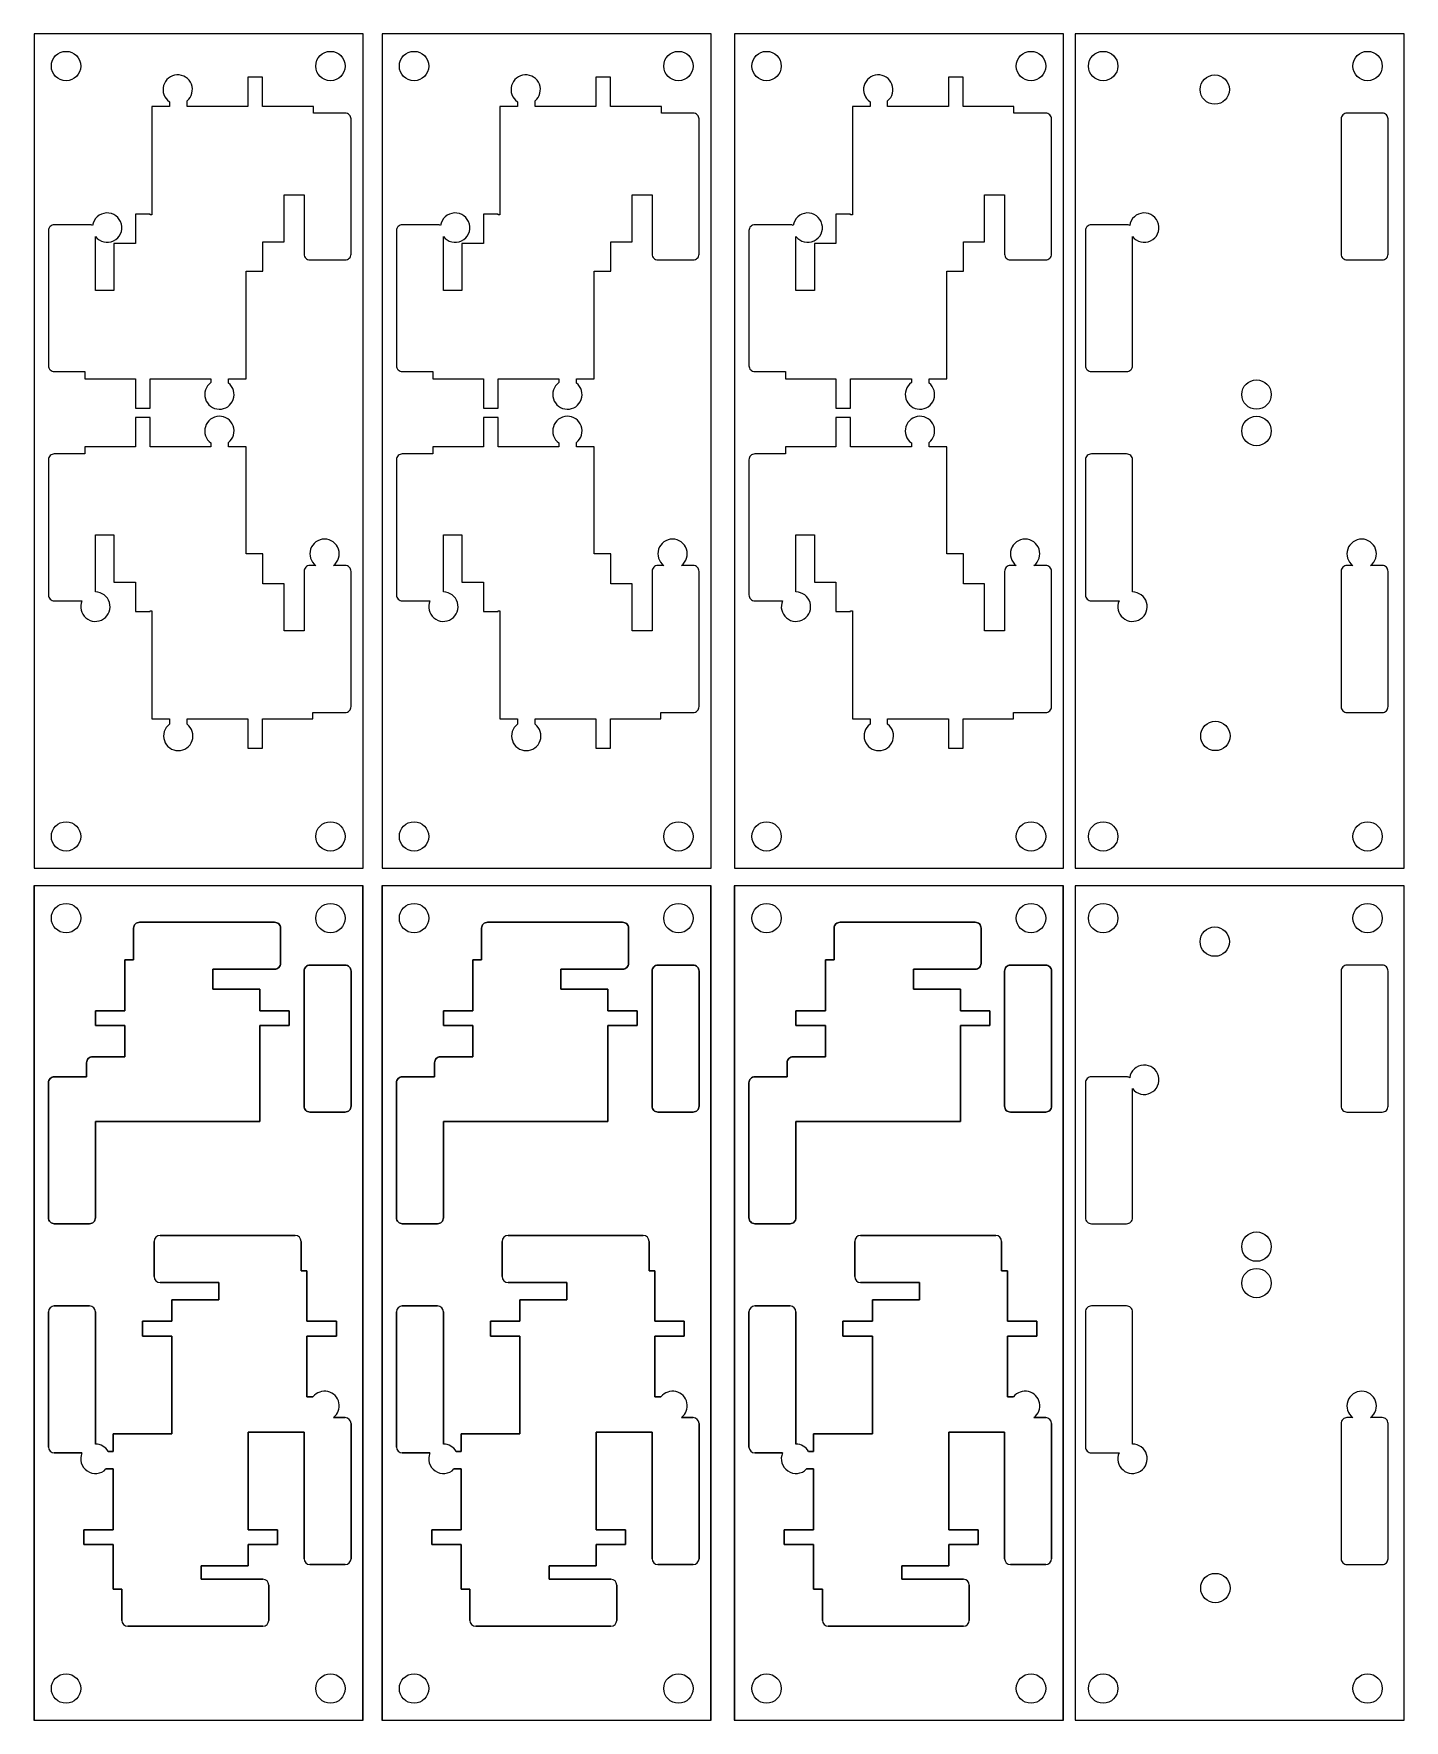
# Model space of a CAD drawing. Extents: x 3 to 415, y 5 to 292.
# Drawn here: x 2.8 to 236, y 5 to 292 of the extents above; entities that cross this region are included whole.
import ezdxf

# ---------------------------------------------------------------- set-up
doc = ezdxf.new("R2010")
doc.units = 0
doc.header["$MEASUREMENT"] = 0
doc.layers.get('0').update_dxf_attribs({"linetype": 'CONTINUOUS'})

msp = doc.modelspace()

# ---------------------------------------------------------------- linework, layer by layer
at = {"color": 7, "linetype": 'CONTINUOUS'}
for p, q in [((23.25, 80.5), (23.25, 86.5)), ((23.25, 86.5), (23.25, 80.5)), ((24.25, 87.5), (47.25, 87.5)), ((47.25, 87.5), (24.25, 87.5)), ((48.25, 86.5), (48.25, 81.5)), ((48.25, 81.5), (48.25, 86.5)), ((82.475, 80.5), (82.475, 86.5)), ((82.475, 86.5), (82.475, 80.5)), ((83.475, 87.5), (106.475, 87.5)), ((106.475, 87.5), (83.475, 87.5)), ((107.475, 86.5), (107.475, 81.5)), ((107.475, 81.5), (107.475, 86.5)), ((142.475, 80.5), (142.475, 86.5)), ((142.475, 86.5), (142.475, 80.5)), ((143.475, 87.5), (166.475, 87.5)), ((166.475, 87.5), (143.475, 87.5)), ((167.475, 86.5), (167.475, 81.5)), ((167.475, 81.5), (167.475, 86.5)), ((48.25, 81.5), (49.25, 81.5)), ((49.25, 81.5), (48.25, 81.5)), ((49.25, 81.5), (49.25, 72.8875)), ((49.25, 72.8875), (49.25, 81.5)), ((107.475, 81.5), (108.475, 81.5)), ((108.475, 81.5), (107.475, 81.5)), ((108.475, 81.5), (108.475, 72.8875)), ((108.475, 72.8875), (108.475, 81.5)), ((167.475, 81.5), (168.475, 81.5)), ((168.475, 81.5), (167.475, 81.5)), ((168.475, 81.5), (168.475, 72.8875)), ((168.475, 72.8875), (168.475, 81.5)), ((34.25, 79.5), (24.25, 79.5)), ((24.25, 79.5), (34.25, 79.5)), ((34.25, 76.5375), (34.25, 79.5)), ((34.25, 79.5), (34.25, 76.5375)), ((93.475, 79.5), (83.475, 79.5)), ((83.475, 79.5), (93.475, 79.5)), ((93.475, 76.5375), (93.475, 79.5)), ((93.475, 79.5), (93.475, 76.5375)), ((153.475, 79.5), (143.475, 79.5)), ((143.475, 79.5), (153.475, 79.5)), ((153.475, 76.5375), (153.475, 79.5)), ((153.475, 79.5), (153.475, 76.5375)), ((6.25, 75.5), (12.25, 75.5)), ((12.25, 75.5), (6.25, 75.5)), ((26.25, 72.8875), (26.25, 76.5375)), ((26.25, 76.5375), (34.25, 76.5375)), ((34.25, 76.5375), (26.25, 76.5375)), ((26.25, 76.5375), (26.25, 72.8875)), ((65.475, 75.5), (71.475, 75.5)), ((71.475, 75.5), (65.475, 75.5)), ((85.475, 72.8875), (85.475, 76.5375)), ((85.475, 76.5375), (93.475, 76.5375)), ((93.475, 76.5375), (85.475, 76.5375)), ((85.475, 76.5375), (85.475, 72.8875)), ((125.475, 75.5), (131.475, 75.5)), ((131.475, 75.5), (125.475, 75.5)), ((145.475, 72.8875), (145.475, 76.5375)), ((145.475, 76.5375), (153.475, 76.5375)), ((153.475, 76.5375), (145.475, 76.5375)), ((145.475, 76.5375), (145.475, 72.8875)), ((5.25, 51.5), (5.25, 74.5)), ((5.25, 74.5), (5.25, 51.5)), ((13.25, 74.5), (13.25, 52)), ((13.25, 52), (13.25, 74.5)), ((21.25, 70.3875), (21.25, 72.8875)), ((21.25, 72.8875), (26.25, 72.8875)), ((26.25, 72.8875), (21.25, 72.8875)), ((21.25, 72.8875), (21.25, 70.3875)), ((49.25, 72.8875), (54.25, 72.8875)), ((54.25, 72.8875), (49.25, 72.8875)), ((54.25, 72.8875), (54.25, 70.3875)), ((54.25, 70.3875), (54.25, 72.8875)), ((64.475, 51.5), (64.475, 74.5)), ((64.475, 74.5), (64.475, 51.5)), ((72.475, 74.5), (72.475, 52)), ((72.475, 52), (72.475, 74.5)), ((80.475, 70.3875), (80.475, 72.8875)), ((80.475, 72.8875), (85.475, 72.8875)), ((85.475, 72.8875), (80.475, 72.8875)), ((80.475, 72.8875), (80.475, 70.3875)), ((108.475, 72.8875), (113.475, 72.8875)), ((113.475, 72.8875), (108.475, 72.8875)), ((113.475, 72.8875), (113.475, 70.3875)), ((113.475, 70.3875), (113.475, 72.8875)), ((124.475, 51.5), (124.475, 74.5)), ((124.475, 74.5), (124.475, 51.5)), ((132.475, 74.5), (132.475, 52)), ((132.475, 52), (132.475, 74.5)), ((140.475, 70.3875), (140.475, 72.8875)), ((140.475, 72.8875), (145.475, 72.8875)), ((145.475, 72.8875), (140.475, 72.8875)), ((140.475, 72.8875), (140.475, 70.3875)), ((168.475, 72.8875), (173.475, 72.8875)), ((173.475, 72.8875), (168.475, 72.8875)), ((173.475, 72.8875), (173.475, 70.3875)), ((173.475, 70.3875), (173.475, 72.8875)), ((26.25, 70.3875), (21.25, 70.3875)), ((21.25, 70.3875), (26.25, 70.3875)), ((26.25, 53.7625), (26.25, 70.3875)), ((26.25, 70.3875), (26.25, 53.7625)), ((54.25, 70.3875), (49.25, 70.3875)), ((49.25, 70.3875), (49.25, 60.0375)), ((49.25, 60.0375), (49.25, 70.3875)), ((49.25, 70.3875), (54.25, 70.3875)), ((85.475, 70.3875), (80.475, 70.3875)), ((80.475, 70.3875), (85.475, 70.3875)), ((85.475, 53.7625), (85.475, 70.3875)), ((85.475, 70.3875), (85.475, 53.7625)), ((113.475, 70.3875), (108.475, 70.3875)), ((108.475, 70.3875), (108.475, 60.0375)), ((108.475, 60.0375), (108.475, 70.3875)), ((108.475, 70.3875), (113.475, 70.3875)), ((145.475, 70.3875), (140.475, 70.3875)), ((140.475, 70.3875), (145.475, 70.3875)), ((145.475, 53.7625), (145.475, 70.3875)), ((145.475, 70.3875), (145.475, 53.7625)), ((173.475, 70.3875), (168.475, 70.3875)), ((168.475, 70.3875), (168.475, 60.0375)), ((168.475, 60.0375), (168.475, 70.3875)), ((168.475, 70.3875), (173.475, 70.3875)), ((49.25, 60.0375), (50.278682, 60.0375)), ((50.278682, 60.0375), (49.25, 60.0375)), ((108.475, 60.0375), (109.503682, 60.0375)), ((109.503682, 60.0375), (108.475, 60.0375)), ((168.475, 60.0375), (169.503682, 60.0375)), ((169.503682, 60.0375), (168.475, 60.0375)), ((53.75, 56.5), (55.75, 56.5)), ((55.75, 56.5), (53.75, 56.5)), ((56.75, 55.5), (56.75, 32.5)), ((56.75, 32.5), (56.75, 55.5)), ((112.975, 56.5), (114.975, 56.5)), ((114.975, 56.5), (112.975, 56.5)), ((115.975, 55.5), (115.975, 32.5)), ((115.975, 32.5), (115.975, 55.5)), ((172.975, 56.5), (174.975, 56.5)), ((174.975, 56.5), (172.975, 56.5)), ((175.975, 55.5), (175.975, 32.5)), ((175.975, 32.5), (175.975, 55.5)), ((16.25, 50.7625), (16.25, 53.7625)), ((16.25, 53.7625), (26.25, 53.7625)), ((26.25, 53.7625), (16.25, 53.7625)), ((16.25, 53.7625), (16.25, 50.7625)), ((48.75, 54.0375), (39.25, 54.0375)), ((39.25, 54.0375), (39.25, 37.4125)), ((39.25, 37.4125), (39.25, 54.0375)), ((39.25, 54.0375), (48.75, 54.0375)), ((48.75, 32.5), (48.75, 54.0375)), ((48.75, 54.0375), (48.75, 32.5)), ((75.475, 50.7625), (75.475, 53.7625)), ((75.475, 53.7625), (85.475, 53.7625)), ((85.475, 53.7625), (75.475, 53.7625)), ((75.475, 53.7625), (75.475, 50.7625)), ((107.975, 54.0375), (98.475, 54.0375)), ((98.475, 54.0375), (98.475, 37.4125)), ((98.475, 37.4125), (98.475, 54.0375)), ((98.475, 54.0375), (107.975, 54.0375)), ((107.975, 32.5), (107.975, 54.0375)), ((107.975, 54.0375), (107.975, 32.5)), ((135.475, 50.7625), (135.475, 53.7625)), ((135.475, 53.7625), (145.475, 53.7625)), ((145.475, 53.7625), (135.475, 53.7625)), ((135.475, 53.7625), (135.475, 50.7625)), ((167.975, 54.0375), (158.475, 54.0375)), ((158.475, 54.0375), (158.475, 37.4125)), ((158.475, 37.4125), (158.475, 54.0375)), ((158.475, 54.0375), (167.975, 54.0375)), ((167.975, 32.5), (167.975, 54.0375)), ((167.975, 54.0375), (167.975, 32.5)), ((10.958712, 50.5), (6.25, 50.5)), ((6.25, 50.5), (10.958712, 50.5)), ((15.407798, 50.7625), (16.25, 50.7625)), ((16.25, 50.7625), (15.407798, 50.7625)), ((70.183712, 50.5), (65.475, 50.5)), ((65.475, 50.5), (70.183712, 50.5)), ((74.632798, 50.7625), (75.475, 50.7625)), ((75.475, 50.7625), (74.632798, 50.7625)), ((130.183712, 50.5), (125.475, 50.5)), ((125.475, 50.5), (130.183712, 50.5)), ((134.632798, 50.7625), (135.475, 50.7625)), ((135.475, 50.7625), (134.632798, 50.7625)), ((16.25, 47.7625), (15.047524, 47.7625)), ((15.047524, 47.7625), (16.25, 47.7625)), ((16.25, 37.4125), (16.25, 47.7625)), ((16.25, 47.7625), (16.25, 37.4125)), ((75.475, 47.7625), (74.272524, 47.7625)), ((74.272524, 47.7625), (75.475, 47.7625)), ((75.475, 37.4125), (75.475, 47.7625)), ((75.475, 47.7625), (75.475, 37.4125)), ((135.475, 47.7625), (134.272524, 47.7625)), ((134.272524, 47.7625), (135.475, 47.7625)), ((135.475, 37.4125), (135.475, 47.7625)), ((135.475, 47.7625), (135.475, 37.4125)), ((11.25, 34.9125), (11.25, 37.4125)), ((11.25, 37.4125), (16.25, 37.4125)), ((16.25, 37.4125), (11.25, 37.4125)), ((11.25, 37.4125), (11.25, 34.9125)), ((39.25, 37.4125), (44.25, 37.4125)), ((44.25, 37.4125), (39.25, 37.4125)), ((44.25, 37.4125), (44.25, 34.9125)), ((44.25, 34.9125), (44.25, 37.4125)), ((70.475, 34.9125), (70.475, 37.4125)), ((70.475, 37.4125), (75.475, 37.4125)), ((75.475, 37.4125), (70.475, 37.4125)), ((70.475, 37.4125), (70.475, 34.9125)), ((98.475, 37.4125), (103.475, 37.4125)), ((103.475, 37.4125), (98.475, 37.4125)), ((103.475, 37.4125), (103.475, 34.9125)), ((103.475, 34.9125), (103.475, 37.4125)), ((130.475, 34.9125), (130.475, 37.4125)), ((130.475, 37.4125), (135.475, 37.4125)), ((135.475, 37.4125), (130.475, 37.4125)), ((130.475, 37.4125), (130.475, 34.9125)), ((158.475, 37.4125), (163.475, 37.4125)), ((163.475, 37.4125), (158.475, 37.4125)), ((163.475, 37.4125), (163.475, 34.9125)), ((163.475, 34.9125), (163.475, 37.4125)), ((16.25, 34.9125), (11.25, 34.9125)), ((11.25, 34.9125), (16.25, 34.9125)), ((16.25, 27.3125), (16.25, 34.9125)), ((16.25, 34.9125), (16.25, 27.3125)), ((44.25, 34.9125), (39.25, 34.9125)), ((39.25, 34.9125), (39.25, 31.2625)), ((39.25, 31.2625), (39.25, 34.9125)), ((39.25, 34.9125), (44.25, 34.9125)), ((75.475, 34.9125), (70.475, 34.9125)), ((70.475, 34.9125), (75.475, 34.9125)), ((75.475, 27.3125), (75.475, 34.9125)), ((75.475, 34.9125), (75.475, 27.3125)), ((103.475, 34.9125), (98.475, 34.9125)), ((98.475, 34.9125), (98.475, 31.2625)), ((98.475, 31.2625), (98.475, 34.9125)), ((98.475, 34.9125), (103.475, 34.9125)), ((135.475, 34.9125), (130.475, 34.9125)), ((130.475, 34.9125), (135.475, 34.9125)), ((135.475, 27.3125), (135.475, 34.9125)), ((135.475, 34.9125), (135.475, 27.3125)), ((163.475, 34.9125), (158.475, 34.9125)), ((158.475, 34.9125), (158.475, 31.2625)), ((158.475, 31.2625), (158.475, 34.9125)), ((158.475, 34.9125), (163.475, 34.9125)), ((39.25, 31.2625), (31.25, 31.2625)), ((31.25, 31.2625), (31.25, 29)), ((31.25, 29), (31.25, 31.2625)), ((31.25, 31.2625), (39.25, 31.2625)), ((31.25, 29), (41.75, 29)), ((41.75, 29), (31.25, 29)), ((55.75, 31.5), (49.75, 31.5)), ((49.75, 31.5), (55.75, 31.5)), ((98.475, 31.2625), (90.475, 31.2625)), ((90.475, 31.2625), (90.475, 29)), ((90.475, 29), (90.475, 31.2625)), ((90.475, 31.2625), (98.475, 31.2625)), ((90.475, 29), (100.975, 29)), ((100.975, 29), (90.475, 29)), ((114.975, 31.5), (108.975, 31.5)), ((108.975, 31.5), (114.975, 31.5)), ((158.475, 31.2625), (150.475, 31.2625)), ((150.475, 31.2625), (150.475, 29)), ((150.475, 29), (150.475, 31.2625)), ((150.475, 31.2625), (158.475, 31.2625)), ((150.475, 29), (160.975, 29)), ((160.975, 29), (150.475, 29)), ((174.975, 31.5), (168.975, 31.5)), ((168.975, 31.5), (174.975, 31.5)), ((17.75, 27.3125), (16.25, 27.3)), ((16.25, 27.3), (17.75, 27.3125)), ((17.75, 22), (17.75, 27.3125)), ((17.75, 27.3125), (17.75, 22)), ((42.75, 28), (42.75, 22)), ((42.75, 22), (42.75, 28)), ((76.975, 27.3125), (75.475, 27.3)), ((75.475, 27.3), (76.975, 27.3125)), ((76.975, 22), (76.975, 27.3125)), ((76.975, 27.3125), (76.975, 22)), ((101.975, 28), (101.975, 22)), ((101.975, 22), (101.975, 28)), ((136.975, 27.3125), (135.475, 27.3)), ((135.475, 27.3), (136.975, 27.3125)), ((136.975, 22), (136.975, 27.3125)), ((136.975, 27.3125), (136.975, 22)), ((161.975, 28), (161.975, 22)), ((161.975, 22), (161.975, 28)), ((41.75, 21), (18.75, 21)), ((18.75, 21), (41.75, 21)), ((100.975, 21), (77.975, 21)), ((77.975, 21), (100.975, 21)), ((160.975, 21), (137.975, 21)), ((137.975, 21), (160.975, 21))]:
    msp.add_line(p, q, dxfattribs=at)
for points in [[(2.8, 150), (58.8, 150), (58.8, 292), (2.8, 292)], [(62.025, 150), (118.025, 150), (118.025, 292), (62.025, 292)], [(122.025, 150), (178.025, 150), (178.025, 292), (122.025, 292)], [(180, 150), (236, 150), (236, 292), (180, 292)], [(2.75, 5), (58.75, 5), (58.75, 147), (2.75, 147)], [(2.8, 5), (58.8, 5), (58.8, 147), (2.8, 147)], [(61.975, 5), (117.975, 5), (117.975, 147), (61.975, 147)], [(62.025, 5), (118.025, 5), (118.025, 147), (62.025, 147)], [(121.975, 5), (177.975, 5), (177.975, 147), (121.975, 147)], [(122.025, 5), (178.025, 5), (178.025, 147), (122.025, 147)], [(180, 5), (236, 5), (236, 147), (180, 147)]]:
    msp.add_lwpolyline(points, close=True, dxfattribs=at)
for points in [[(16.4, 248.3), (13.25, 248.3), (13.25, 257.5, 5.033517), (12.774795, 259.351228, 0.139004), (12.25, 259.5), (6.25, 259.5, 0.414214), (5.25, 258.5), (5.25, 235.5, 0.414214), (6.25, 234.5), (11.45, 234.5), (11.45, 233.3), (20.05, 233.3), (20.05, 228.3), (22.55, 228.3), (22.55, 233.3), (32.9, 233.3), (32.9, 232.636541, 2.998827), (35.9, 232.561505), (35.9, 233.3), (38.9, 233.3), (38.9, 251.6), (41.75, 251.6), (41.75, 256.6), (45.35, 256.6), (45.35, 264.6), (48.75, 264.6), (48.75, 254.5, 0.414214), (49.75, 253.5), (55.75, 253.5, 0.414214), (56.75, 254.5), (56.75, 277.5, 0.414214), (55.75, 278.5), (50.35, 278.5), (50.35, 279.6), (41.7, 279.6), (41.7, 284.6), (39.2, 284.6), (39.2, 279.6), (28.85, 279.6), (28.85, 280.579063, 2.995302), (25.85, 280.428768), (25.85, 279.6), (22.85, 279.6), (22.85, 261.2), (22.55, 261.2), (22.55, 261.3), (20.05, 261.3), (20.05, 256.3), (16.4, 256.3)], [(75.625, 248.3), (72.475, 248.3), (72.475, 257.5, 5.033517), (71.999795, 259.351228, 0.139004), (71.475, 259.5), (65.475, 259.5, 0.414214), (64.475, 258.5), (64.475, 235.5, 0.414214), (65.475, 234.5), (70.675, 234.5), (70.675, 233.3), (79.275, 233.3), (79.275, 228.3), (81.775, 228.3), (81.775, 233.3), (92.125, 233.3), (92.125, 232.636541, 2.998827), (95.125, 232.561505), (95.125, 233.3), (98.125, 233.3), (98.125, 251.6), (100.975, 251.6), (100.975, 256.6), (104.575, 256.6), (104.575, 264.6), (107.975, 264.6), (107.975, 254.5, 0.414214), (108.975, 253.5), (114.975, 253.5, 0.414214), (115.975, 254.5), (115.975, 277.5, 0.414214), (114.975, 278.5), (109.575, 278.5), (109.575, 279.6), (100.925, 279.6), (100.925, 284.6), (98.425, 284.6), (98.425, 279.6), (88.075, 279.6), (88.075, 280.579063, 2.995302), (85.075, 280.428768), (85.075, 279.6), (82.075, 279.6), (82.075, 261.2), (81.775, 261.2), (81.775, 261.3), (79.275, 261.3), (79.275, 256.3), (75.625, 256.3)], [(135.625, 248.3), (132.475, 248.3), (132.475, 257.5, 5.033517), (131.999795, 259.351228, 0.139004), (131.475, 259.5), (125.475, 259.5, 0.414214), (124.475, 258.5), (124.475, 235.5, 0.414214), (125.475, 234.5), (130.675, 234.5), (130.675, 233.3), (139.275, 233.3), (139.275, 228.3), (141.775, 228.3), (141.775, 233.3), (152.125, 233.3), (152.125, 232.636541, 2.998827), (155.125, 232.561505), (155.125, 233.3), (158.125, 233.3), (158.125, 251.6), (160.975, 251.6), (160.975, 256.6), (164.575, 256.6), (164.575, 264.6), (167.975, 264.6), (167.975, 254.5, 0.414214), (168.975, 253.5), (174.975, 253.5, 0.414214), (175.975, 254.5), (175.975, 277.5, 0.414214), (174.975, 278.5), (169.575, 278.5), (169.575, 279.6), (160.925, 279.6), (160.925, 284.6), (158.425, 284.6), (158.425, 279.6), (148.075, 279.6), (148.075, 280.579063, 2.995302), (145.075, 280.428768), (145.075, 279.6), (142.075, 279.6), (142.075, 261.2), (141.775, 261.2), (141.775, 261.3), (139.275, 261.3), (139.275, 256.3), (135.625, 256.3)], [(233.25, 254.5), (233.25, 277.5, 0.414214), (232.25, 278.5), (226.25, 278.5, 0.414214), (225.25, 277.5), (225.25, 254.5, 0.414214), (226.25, 253.5), (232.25, 253.5, 0.414214)], [(189.75, 257.5, 5.033517), (189.274795, 259.351228, 0.139004), (188.75, 259.5), (182.75, 259.5, 0.414214), (181.75, 258.5), (181.75, 235.5, 0.414214), (182.75, 234.5), (188.75, 234.5, 0.414214), (189.75, 235.5)], [(48.75, 190.4), (45.35, 190.4), (45.35, 198.4), (41.75, 198.4), (41.75, 203.5), (38.9, 203.5), (38.9, 221.7), (35.9, 221.7), (35.9, 222.438495, 2.998827), (32.9, 222.363459), (32.9, 221.7), (22.55, 221.7), (22.55, 226.7), (20.05, 226.7), (20.05, 221.7), (11.45, 221.7), (11.45, 220.5), (6.25, 220.5, 0.414214), (5.25, 219.5), (5.25, 196.5, 0.414214), (6.25, 195.5), (10.958712, 195.5, 3.353267), (13.25, 197), (13.25, 206.7), (16.4, 206.7), (16.4, 198.7), (20.05, 198.7), (20.05, 193.7), (22.55, 193.7), (22.55, 193.8), (22.85, 193.8), (22.85, 175.4), (25.85, 175.4), (25.85, 174.5, 3), (28.85, 174.5), (28.85, 175.4), (39.2, 175.4), (39.2, 170.4), (41.7, 170.4), (41.7, 175.4), (50.25, 175.4), (50.25, 176.5), (55.75, 176.5, 0.414214), (56.75, 177.5), (56.75, 200.5, 0.414214), (55.75, 201.5), (53.75, 201.5, 3), (50.75, 201.5), (49.75, 201.5, 0.414214), (48.75, 200.5)], [(107.975, 190.4), (104.575, 190.4), (104.575, 198.4), (100.975, 198.4), (100.975, 203.5), (98.125, 203.5), (98.125, 221.7), (95.125, 221.7), (95.125, 222.438495, 2.998827), (92.125, 222.363459), (92.125, 221.7), (81.775, 221.7), (81.775, 226.7), (79.275, 226.7), (79.275, 221.7), (70.675, 221.7), (70.675, 220.5), (65.475, 220.5, 0.414214), (64.475, 219.5), (64.475, 196.5, 0.414214), (65.475, 195.5), (70.183712, 195.5, 3.353267), (72.475, 197), (72.475, 206.7), (75.625, 206.7), (75.625, 198.7), (79.275, 198.7), (79.275, 193.7), (81.775, 193.7), (81.775, 193.8), (82.075, 193.8), (82.075, 175.4), (85.075, 175.4), (85.075, 174.5, 3), (88.075, 174.5), (88.075, 175.4), (98.425, 175.4), (98.425, 170.4), (100.925, 170.4), (100.925, 175.4), (109.475, 175.4), (109.475, 176.5), (114.975, 176.5, 0.414214), (115.975, 177.5), (115.975, 200.5, 0.414214), (114.975, 201.5), (112.975, 201.5, 3), (109.975, 201.5), (108.975, 201.5, 0.414214), (107.975, 200.5)], [(167.975, 190.4), (164.575, 190.4), (164.575, 198.4), (160.975, 198.4), (160.975, 203.5), (158.125, 203.5), (158.125, 221.7), (155.125, 221.7), (155.125, 222.438495, 2.998827), (152.125, 222.363459), (152.125, 221.7), (141.775, 221.7), (141.775, 226.7), (139.275, 226.7), (139.275, 221.7), (130.675, 221.7), (130.675, 220.5), (125.475, 220.5, 0.414214), (124.475, 219.5), (124.475, 196.5, 0.414214), (125.475, 195.5), (130.183712, 195.5, 3.353267), (132.475, 197), (132.475, 206.7), (135.625, 206.7), (135.625, 198.7), (139.275, 198.7), (139.275, 193.7), (141.775, 193.7), (141.775, 193.8), (142.075, 193.8), (142.075, 175.4), (145.075, 175.4), (145.075, 174.5, 3), (148.075, 174.5), (148.075, 175.4), (158.425, 175.4), (158.425, 170.4), (160.925, 170.4), (160.925, 175.4), (169.475, 175.4), (169.475, 176.5), (174.975, 176.5, 0.414214), (175.975, 177.5), (175.975, 200.5, 0.414214), (174.975, 201.5), (172.975, 201.5, 3), (169.975, 201.5), (168.975, 201.5, 0.414214), (167.975, 200.5)], [(187.458712, 195.5, 3.353267), (189.75, 197), (189.75, 219.5, 0.414214), (188.75, 220.5), (182.75, 220.5, 0.414214), (181.75, 219.5), (181.75, 196.5, 0.414214), (182.75, 195.5)], [(233.25, 177.5), (233.25, 200.5, 0.414214), (232.25, 201.5), (230.25, 201.5, 3), (227.25, 201.5), (226.25, 201.5, 0.414214), (225.25, 200.5), (225.25, 177.5, 0.414214), (226.25, 176.5), (232.25, 176.5, 0.414214)], [(19.75, 134.4), (19.75, 139.8, -0.414214), (20.75, 140.8), (43.75, 140.8, -0.414214), (44.75, 139.8), (44.75, 133.8, -0.414214), (43.75, 132.8), (33.25, 132.8), (33.25, 129.4), (41.25, 129.4), (41.25, 125.75), (46.25, 125.75), (46.25, 123.25), (41.25, 123.25), (41.25, 106.9), (13.25, 106.9), (13.25, 90.5, -0.414214), (12.25, 89.5), (6.25, 89.5, -0.414214), (5.25, 90.5), (5.25, 113.5, -0.414214), (6.25, 114.5), (11.75, 114.5), (11.75, 116.9, -0.414214), (12.75, 117.9), (18.25, 117.9), (18.25, 123.25), (13.25, 123.25), (13.25, 125.75), (18.25, 125.75), (18.25, 134.4)], [(19.75, 134.4), (18.25, 134.4), (18.25, 125.75), (13.25, 125.75), (13.25, 123.25), (18.25, 123.25), (18.25, 117.9), (12.75, 117.9, 0.414214), (11.75, 116.9), (11.75, 114.5), (6.25, 114.5, 0.414214), (5.25, 113.5), (5.25, 90.5, 0.414214), (6.25, 89.5), (12.25, 89.5, 0.414214), (13.25, 90.5), (13.25, 106.9), (41.25, 106.9), (41.25, 123.25), (46.25, 123.25), (46.25, 125.75), (41.25, 125.75), (41.25, 129.4), (33.25, 129.4), (33.25, 132.8), (43.75, 132.8, 0.414214), (44.75, 133.8), (44.75, 139.8, 0.414214), (43.75, 140.8), (20.75, 140.8, 0.414214), (19.75, 139.8)], [(78.975, 134.4), (78.975, 139.8, -0.414214), (79.975, 140.8), (102.975, 140.8, -0.414214), (103.975, 139.8), (103.975, 133.8, -0.414214), (102.975, 132.8), (92.475, 132.8), (92.475, 129.4), (100.475, 129.4), (100.475, 125.75), (105.475, 125.75), (105.475, 123.25), (100.475, 123.25), (100.475, 106.9), (72.475, 106.9), (72.475, 90.5, -0.414214), (71.475, 89.5), (65.475, 89.5, -0.414214), (64.475, 90.5), (64.475, 113.5, -0.414214), (65.475, 114.5), (70.975, 114.5), (70.975, 116.9, -0.414214), (71.975, 117.9), (77.475, 117.9), (77.475, 123.25), (72.475, 123.25), (72.475, 125.75), (77.475, 125.75), (77.475, 134.4)], [(78.975, 134.4), (77.475, 134.4), (77.475, 125.75), (72.475, 125.75), (72.475, 123.25), (77.475, 123.25), (77.475, 117.9), (71.975, 117.9, 0.414214), (70.975, 116.9), (70.975, 114.5), (65.475, 114.5, 0.414214), (64.475, 113.5), (64.475, 90.5, 0.414214), (65.475, 89.5), (71.475, 89.5, 0.414214), (72.475, 90.5), (72.475, 106.9), (100.475, 106.9), (100.475, 123.25), (105.475, 123.25), (105.475, 125.75), (100.475, 125.75), (100.475, 129.4), (92.475, 129.4), (92.475, 132.8), (102.975, 132.8, 0.414214), (103.975, 133.8), (103.975, 139.8, 0.414214), (102.975, 140.8), (79.975, 140.8, 0.414214), (78.975, 139.8)], [(138.975, 134.4), (138.975, 139.8, -0.414214), (139.975, 140.8), (162.975, 140.8, -0.414214), (163.975, 139.8), (163.975, 133.8, -0.414214), (162.975, 132.8), (152.475, 132.8), (152.475, 129.4), (160.475, 129.4), (160.475, 125.75), (165.475, 125.75), (165.475, 123.25), (160.475, 123.25), (160.475, 106.9), (132.475, 106.9), (132.475, 90.5, -0.414214), (131.475, 89.5), (125.475, 89.5, -0.414214), (124.475, 90.5), (124.475, 113.5, -0.414214), (125.475, 114.5), (130.975, 114.5), (130.975, 116.9, -0.414214), (131.975, 117.9), (137.475, 117.9), (137.475, 123.25), (132.475, 123.25), (132.475, 125.75), (137.475, 125.75), (137.475, 134.4)], [(138.975, 134.4), (137.475, 134.4), (137.475, 125.75), (132.475, 125.75), (132.475, 123.25), (137.475, 123.25), (137.475, 117.9), (131.975, 117.9, 0.414214), (130.975, 116.9), (130.975, 114.5), (125.475, 114.5, 0.414214), (124.475, 113.5), (124.475, 90.5, 0.414214), (125.475, 89.5), (131.475, 89.5, 0.414214), (132.475, 90.5), (132.475, 106.9), (160.475, 106.9), (160.475, 123.25), (165.475, 123.25), (165.475, 125.75), (160.475, 125.75), (160.475, 129.4), (152.475, 129.4), (152.475, 132.8), (162.975, 132.8, 0.414214), (163.975, 133.8), (163.975, 139.8, 0.414214), (162.975, 140.8), (139.975, 140.8, 0.414214), (138.975, 139.8)], [(49.75, 108.5, -0.414214), (48.75, 109.5), (48.75, 132.5, -0.414214), (49.75, 133.5), (55.75, 133.5, -0.414214), (56.75, 132.5), (56.75, 109.5, -0.414214), (55.75, 108.5)], [(49.75, 108.5), (55.75, 108.5, 0.414214), (56.75, 109.5), (56.75, 132.5, 0.414214), (55.75, 133.5), (49.75, 133.5, 0.414214), (48.75, 132.5), (48.75, 109.5, 0.414214)], [(108.975, 108.5, -0.414214), (107.975, 109.5), (107.975, 132.5, -0.414214), (108.975, 133.5), (114.975, 133.5, -0.414214), (115.975, 132.5), (115.975, 109.5, -0.414214), (114.975, 108.5)], [(108.975, 108.5), (114.975, 108.5, 0.414214), (115.975, 109.5), (115.975, 132.5, 0.414214), (114.975, 133.5), (108.975, 133.5, 0.414214), (107.975, 132.5), (107.975, 109.5, 0.414214)], [(168.975, 108.5, -0.414214), (167.975, 109.5), (167.975, 132.5, -0.414214), (168.975, 133.5), (174.975, 133.5, -0.414214), (175.975, 132.5), (175.975, 109.5, -0.414214), (174.975, 108.5)], [(168.975, 108.5), (174.975, 108.5, 0.414214), (175.975, 109.5), (175.975, 132.5, 0.414214), (174.975, 133.5), (168.975, 133.5, 0.414214), (167.975, 132.5), (167.975, 109.5, 0.414214)], [(233.25, 109.5), (233.25, 132.5, 0.414214), (232.25, 133.5), (226.25, 133.5, 0.414214), (225.25, 132.5), (225.25, 109.5, 0.414214), (226.25, 108.5), (232.25, 108.5, 0.414214)], [(189.75, 112.5, 5.033517), (189.274795, 114.351228, 0.139004), (188.75, 114.5), (182.75, 114.5, 0.414214), (181.75, 113.5), (181.75, 90.5, 0.414214), (182.75, 89.5), (188.75, 89.5, 0.414214), (189.75, 90.5)], [(187.458712, 50.5, 3.353267), (189.75, 52), (189.75, 74.5, 0.414214), (188.75, 75.5), (182.75, 75.5, 0.414214), (181.75, 74.5), (181.75, 51.5, 0.414214), (182.75, 50.5)], [(233.25, 32.5), (233.25, 55.5, 0.414214), (232.25, 56.5), (230.25, 56.5, 3), (227.25, 56.5), (226.25, 56.5, 0.414214), (225.25, 55.5), (225.25, 32.5, 0.414214), (226.25, 31.5), (232.25, 31.5, 0.414214)]]:
    msp.add_lwpolyline(points, format="xyb", close=True, dxfattribs=at)
for centre in [(8.25, 286.5), (53.25, 286.5), (67.475, 286.5), (112.475, 286.5), (127.475, 286.5), (172.475, 286.5), (184.75, 286.5), (229.75, 286.5), (203.75, 282.5), (210.85, 230.6), (210.85, 224.4), (203.85, 172.5), (8.25, 155.4), (53.25, 155.4), (67.475, 155.4), (112.475, 155.4), (127.475, 155.4), (172.475, 155.4), (184.75, 155.4), (229.75, 155.4), (8.25, 141.5), (8.25, 141.5), (53.25, 141.5), (53.25, 141.5), (67.475, 141.5), (67.475, 141.5), (112.475, 141.5), (112.475, 141.5), (127.475, 141.5), (127.475, 141.5), (172.475, 141.5), (172.475, 141.5), (184.75, 141.5), (229.75, 141.5), (203.75, 137.5), (210.85, 85.6), (210.85, 79.4), (203.85, 27.5), (8.25, 10.4), (8.25, 10.4), (53.25, 10.4), (53.25, 10.4), (67.475, 10.4), (67.475, 10.4), (112.475, 10.4), (112.475, 10.4), (127.475, 10.4), (127.475, 10.4), (172.475, 10.4), (172.475, 10.4), (184.75, 10.4), (229.75, 10.4)]:
    msp.add_circle(centre, 2.5, dxfattribs=at)
for centre, radius, start, end in [((24.25, 86.5), 1, 90, 180), ((24.25, 86.5), 1, 90, 180), ((47.25, 86.5), 1, 0, 90), ((47.25, 86.5), 1, 0, 90), ((83.475, 86.5), 1, 90, 180), ((83.475, 86.5), 1, 90, 180), ((106.475, 86.5), 1, 0, 90), ((106.475, 86.5), 1, 0, 90), ((143.475, 86.5), 1, 90, 180), ((143.475, 86.5), 1, 90, 180), ((166.475, 86.5), 1, 0, 90), ((166.475, 86.5), 1, 0, 90), ((24.25, 80.5), 1, 180, 270), ((24.25, 80.5), 1, 180, 270), ((83.475, 80.5), 1, 180, 270), ((83.475, 80.5), 1, 180, 270), ((143.475, 80.5), 1, 180, 270), ((143.475, 80.5), 1, 180, 270), ((6.25, 74.5), 1, 90, 180), ((6.25, 74.5), 1, 90, 180), ((12.25, 74.5), 1, 0, 90), ((12.25, 74.5), 1, 0, 90), ((65.475, 74.5), 1, 90, 180), ((65.475, 74.5), 1, 90, 180), ((71.475, 74.5), 1, 0, 90), ((71.475, 74.5), 1, 0, 90), ((125.475, 74.5), 1, 90, 180), ((125.475, 74.5), 1, 90, 180), ((131.475, 74.5), 1, 0, 90), ((131.475, 74.5), 1, 0, 90), ((52.25, 58.5), 2.5, 306.869898, 142.04808), ((52.25, 58.5), 2.5, 306.869898, 142.04808), ((111.475, 58.5), 2.5, 306.869898, 142.04808), ((111.475, 58.5), 2.5, 306.869898, 142.04808), ((171.475, 58.5), 2.5, 306.869898, 142.04808), ((171.475, 58.5), 2.5, 306.869898, 142.04808), ((55.75, 55.5), 1, 0, 90), ((55.75, 55.5), 1, 0, 90), ((114.975, 55.5), 1, 0, 90), ((114.975, 55.5), 1, 0, 90), ((174.975, 55.5), 1, 0, 90), ((174.975, 55.5), 1, 0, 90), ((13.25, 49.5), 2.5, 30.331352, 90), ((13.25, 49.5), 2.5, 30.331352, 90), ((72.475, 49.5), 2.5, 30.331352, 90), ((72.475, 49.5), 2.5, 30.331352, 90), ((132.475, 49.5), 2.5, 30.331352, 90), ((132.475, 49.5), 2.5, 30.331352, 90), ((6.25, 51.5), 1, 180, 270), ((6.25, 51.5), 1, 180, 270), ((13.25, 49.5), 2.5, 156.421822, 315.972783), ((13.25, 49.5), 2.5, 156.421822, 315.972783), ((65.475, 51.5), 1, 180, 270), ((65.475, 51.5), 1, 180, 270), ((72.475, 49.5), 2.5, 156.421822, 315.972783), ((72.475, 49.5), 2.5, 156.421822, 315.972783), ((125.475, 51.5), 1, 180, 270), ((125.475, 51.5), 1, 180, 270), ((132.475, 49.5), 2.5, 156.421822, 315.972783), ((132.475, 49.5), 2.5, 156.421822, 315.972783), ((49.75, 32.5), 1, 180, 270), ((49.75, 32.5), 1, 180, 270), ((55.75, 32.5), 1, 270, 0), ((55.75, 32.5), 1, 270, 0), ((108.975, 32.5), 1, 180, 270), ((108.975, 32.5), 1, 180, 270), ((114.975, 32.5), 1, 270, 0), ((114.975, 32.5), 1, 270, 0), ((168.975, 32.5), 1, 180, 270), ((168.975, 32.5), 1, 180, 270), ((174.975, 32.5), 1, 270, 0), ((174.975, 32.5), 1, 270, 0), ((41.75, 28), 1, 0, 90), ((41.75, 28), 1, 0, 90), ((100.975, 28), 1, 0, 90), ((100.975, 28), 1, 0, 90), ((160.975, 28), 1, 0, 90), ((160.975, 28), 1, 0, 90), ((18.75, 22), 1, 180, 270), ((18.75, 22), 1, 180, 270), ((41.75, 22), 1, 270, 0), ((41.75, 22), 1, 270, 0), ((77.975, 22), 1, 180, 270), ((77.975, 22), 1, 180, 270), ((100.975, 22), 1, 270, 0), ((100.975, 22), 1, 270, 0), ((137.975, 22), 1, 180, 270), ((137.975, 22), 1, 180, 270), ((160.975, 22), 1, 270, 0), ((160.975, 22), 1, 270, 0)]:
    msp.add_arc(centre, radius, start, end, dxfattribs=at)

doc.saveas('drawing.dxf')
